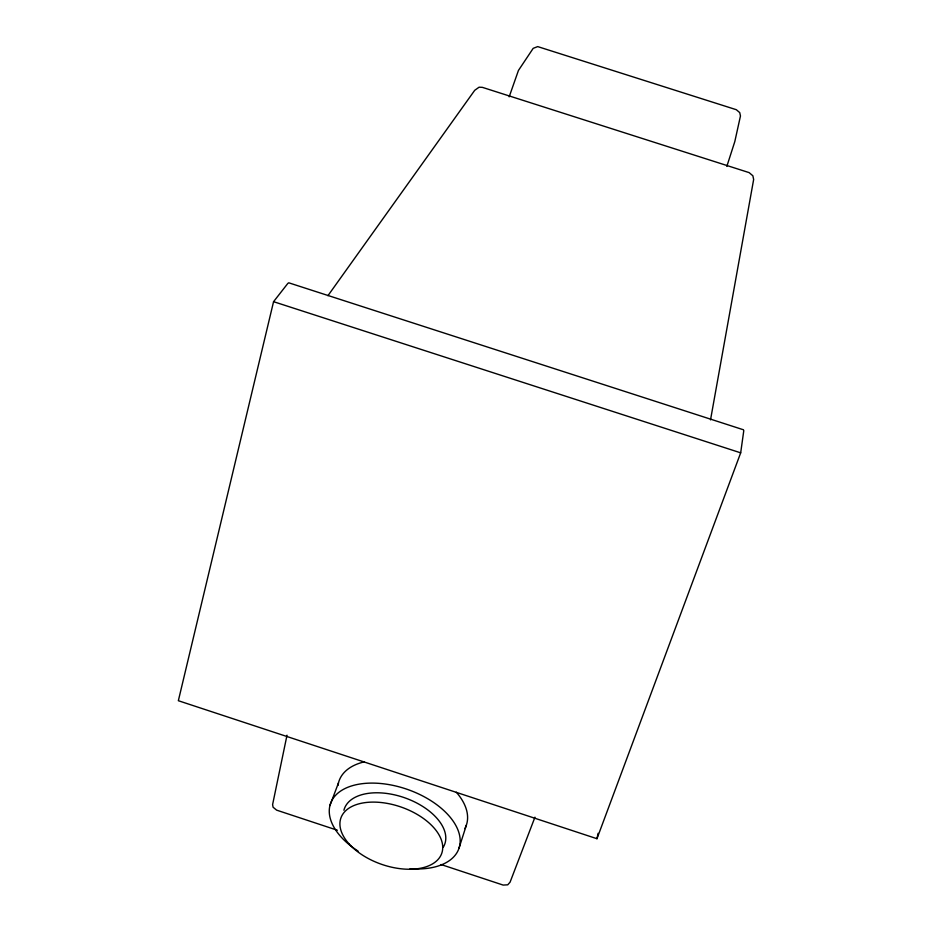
<?xml version="1.0" encoding="UTF-8"?>
<svg xmlns="http://www.w3.org/2000/svg" width="932" height="932" viewBox="0 0 932 932"><rect width="100%" height="100%" fill="white"/><g stroke="black" fill="none" stroke-linecap="round" stroke-linejoin="round"><path stroke-width="1.4" d="M287.988 283.212L273.565 301.677L178.35 700.713L596.969 838.718L740.684 452.836L743.794 430.561M710.522 419.878L753.65 179.48L752.87 175.787L749.13 172.618L482.368 87.352L479.083 87.2L474.726 90.299L327.936 295.689M287.009 735.185L272.598 804.596L273.088 807.217L276.618 810.141L337.396 830.249M596.969 838.718L598.099 833.29M458.975 848.283L466.384 825.123M726.832 166.397L734.8 141.606L740.462 115.987L739.74 112.621L736.327 109.708L537.706 46.6L533.186 48.348L518.437 70.459L509.175 96.823M329.893 805.621L338.479 782.903M534.956 817.178L510.084 882.161L507.742 884.817L503.152 885.074L440.999 864.512M288.827 282.827L743.515 429.803M273.565 301.677L740.684 452.836M338.001 785.42A67.384 39.016 19.3 0 1 364.261 761.875M456.307 792.223A67.384 39.016 19.3 0 1 464.847 828.63M358.074 851.102A68.013 38.771 19.3 0 1 351.026 786.119A68.013 38.771 19.3 0 1 452.661 820.44A68.013 38.771 19.3 0 1 410.092 868.671M343.908 810.258A53.229 30.337 19.3 0 1 406.364 798.386A53.229 30.337 19.3 0 1 443.259 847.246M348.941 843.775A53.427 30.255 19.3 0 0 437.714 859.84A53.427 30.255 19.3 0 0 387.374 803.419A53.427 30.255 19.3 0 0 348.941 843.775"/></g></svg>
